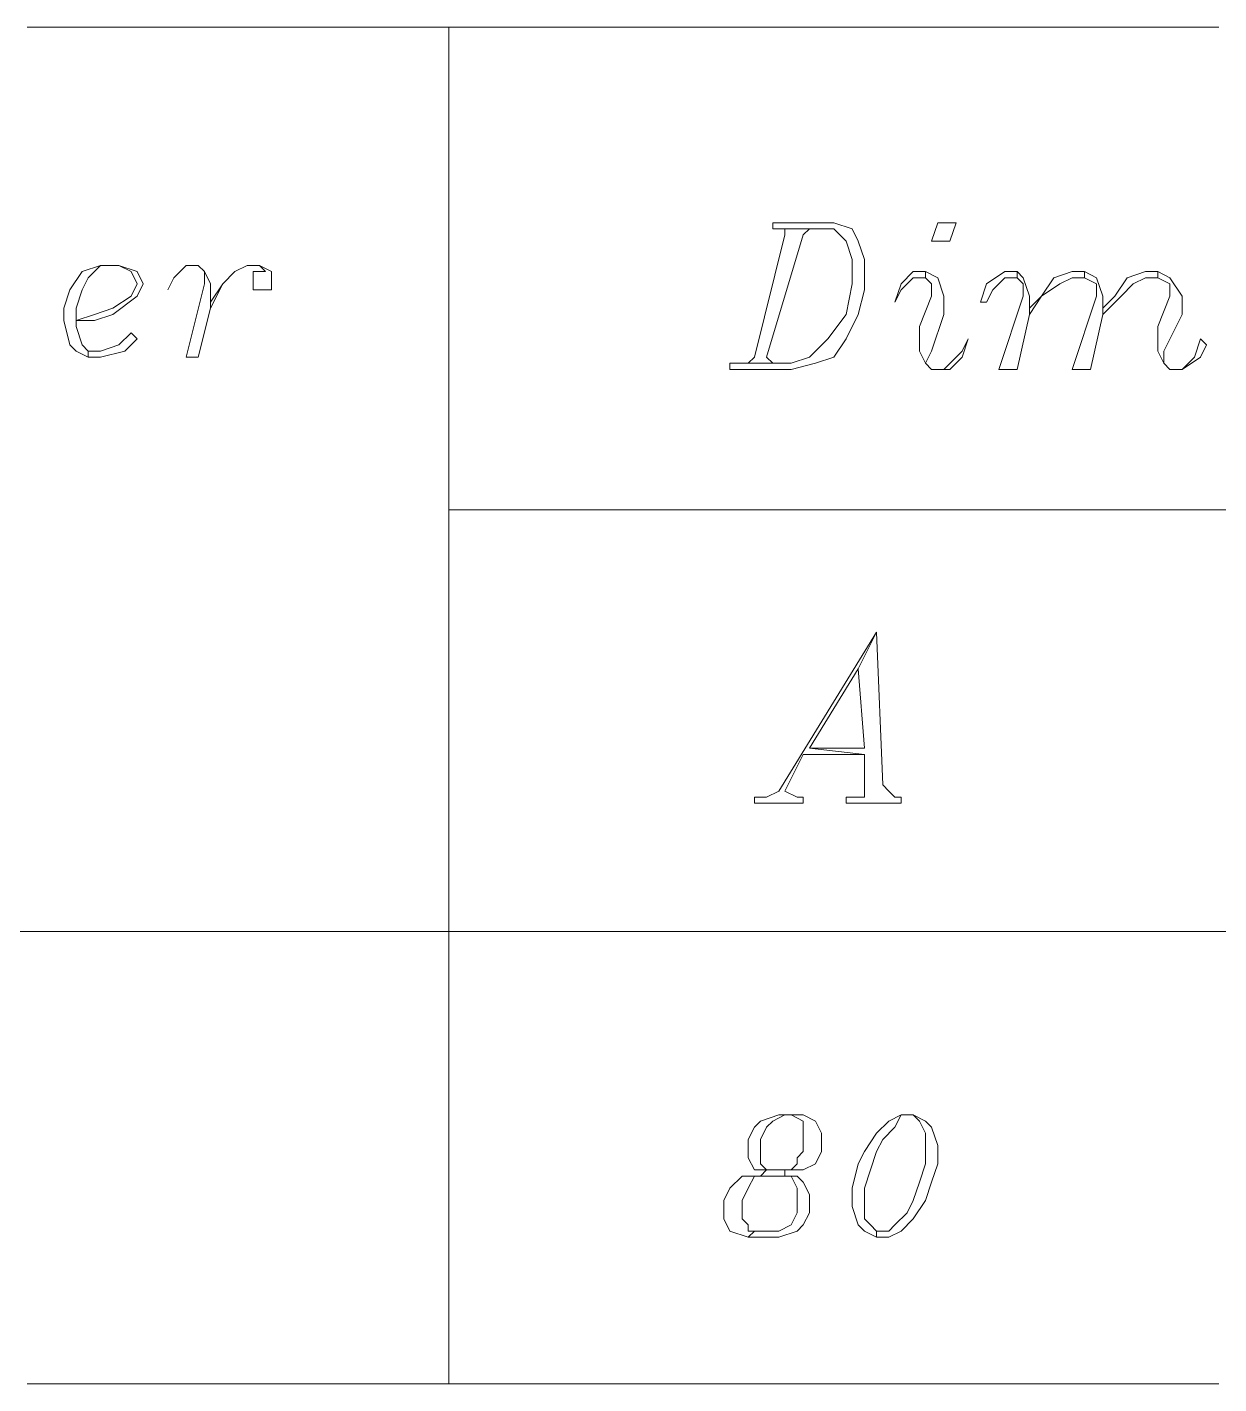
# Model space of a CAD drawing. Header units: inches. Extents: x 0.2 to 10.8, y 0.5 to 8.
# Drawn here: x 4.5583 to 4.8833, y 3.265 to 3.635 of the extents above; entities that cross this region are included whole.
import ezdxf

# ---------------------------------------------------------------- set-up
doc = ezdxf.new("R2010")
doc.units = ezdxf.units.IN
doc.header["$MEASUREMENT"] = 0
doc.layers.add('PDF_Geometry', color=7, linetype='Continuous')

msp = doc.modelspace()

# ---------------------------------------------------------------- linework, layer by layer
at = {"layer": 'PDF_Geometry', "lineweight": 13}
for points in [[(4.55833, 3.635), (4.56, 3.635)], [(4.55833, 3.635), (4.56, 3.635)], [(4.56, 3.635), (4.56167, 3.635)], [(4.56, 3.635), (4.56167, 3.635)], [(4.56167, 3.635), (4.56333, 3.635)], [(4.56333, 3.635), (4.565, 3.635)], [(4.56333, 3.635), (4.565, 3.635)], [(4.565, 3.635), (4.56667, 3.635)], [(4.565, 3.635), (4.56667, 3.635)], [(4.56667, 3.635), (4.56833, 3.635)], [(4.56667, 3.635), (4.56833, 3.635)], [(4.56833, 3.635), (4.57, 3.635)], [(4.57, 3.635), (4.57167, 3.635)], [(4.57, 3.635), (4.57167, 3.635)], [(4.57167, 3.635), (4.57333, 3.635)], [(4.57167, 3.635), (4.57333, 3.635)], [(4.57333, 3.635), (4.575, 3.635)], [(4.57333, 3.635), (4.575, 3.635)], [(4.575, 3.635), (4.57667, 3.635)], [(4.57667, 3.635), (4.57833, 3.635)], [(4.57667, 3.635), (4.57833, 3.635)], [(4.57833, 3.635), (4.58, 3.635)], [(4.57833, 3.635), (4.58, 3.635)], [(4.58, 3.635), (4.58167, 3.635)], [(4.58, 3.635), (4.58167, 3.635)], [(4.58167, 3.635), (4.58333, 3.635)], [(4.58167, 3.635), (4.58333, 3.635)], [(4.58333, 3.635), (4.585, 3.635)], [(4.585, 3.635), (4.58667, 3.635)], [(4.585, 3.635), (4.58667, 3.635)], [(4.58667, 3.635), (4.58833, 3.635)], [(4.58667, 3.635), (4.58833, 3.635)], [(4.58833, 3.635), (4.59, 3.635)], [(4.58833, 3.635), (4.59, 3.635)], [(4.59, 3.635), (4.59167, 3.635)], [(4.59167, 3.635), (4.59333, 3.635)], [(4.59167, 3.635), (4.59333, 3.635)], [(4.59333, 3.635), (4.595, 3.635)], [(4.59333, 3.635), (4.595, 3.635)], [(4.595, 3.635), (4.59667, 3.635)], [(4.595, 3.635), (4.59667, 3.635)], [(4.59667, 3.635), (4.59833, 3.635)], [(4.59833, 3.635), (4.6, 3.635)], [(4.59833, 3.635), (4.6, 3.635)], [(4.6, 3.635), (4.60167, 3.635)], [(4.6, 3.635), (4.60167, 3.635)], [(4.60167, 3.635), (4.60333, 3.635)], [(4.60167, 3.635), (4.60333, 3.635)], [(4.60333, 3.635), (4.605, 3.635)], [(4.605, 3.635), (4.60667, 3.635)], [(4.605, 3.635), (4.60667, 3.635)], [(4.60667, 3.635), (4.60833, 3.635)], [(4.60667, 3.635), (4.60833, 3.635)], [(4.60833, 3.635), (4.61, 3.635)], [(4.60833, 3.635), (4.61, 3.635)], [(4.61, 3.635), (4.61167, 3.635)], [(4.61, 3.635), (4.61167, 3.635)], [(4.61167, 3.635), (4.61333, 3.635)], [(4.61167, 3.635), (4.61333, 3.635)], [(4.61333, 3.635), (4.615, 3.635)], [(4.615, 3.635), (4.61667, 3.635)], [(4.615, 3.635), (4.61667, 3.635)], [(4.61667, 3.635), (4.61833, 3.635)], [(4.61667, 3.635), (4.61833, 3.635)], [(4.61833, 3.635), (4.62, 3.635)], [(4.61833, 3.635), (4.62, 3.635)], [(4.62, 3.635), (4.62167, 3.635)], [(4.62167, 3.635), (4.62333, 3.635)], [(4.62167, 3.635), (4.62333, 3.635)], [(4.62333, 3.635), (4.625, 3.635)], [(4.62333, 3.635), (4.625, 3.635)], [(4.625, 3.635), (4.62667, 3.635)], [(4.625, 3.635), (4.62667, 3.635)], [(4.62667, 3.635), (4.62833, 3.635)], [(4.62833, 3.635), (4.63, 3.635)], [(4.62833, 3.635), (4.63, 3.635)], [(4.63, 3.635), (4.63167, 3.635)], [(4.63, 3.635), (4.63167, 3.635)], [(4.63167, 3.635), (4.63333, 3.635)], [(4.63333, 3.635), (4.635, 3.635)], [(4.63333, 3.635), (4.635, 3.635)], [(4.635, 3.635), (4.63667, 3.635)], [(4.635, 3.635), (4.63667, 3.635)], [(4.63667, 3.635), (4.63833, 3.635)], [(4.63667, 3.635), (4.63833, 3.635)], [(4.63833, 3.635), (4.64, 3.635)], [(4.63833, 3.635), (4.64, 3.635)], [(4.64, 3.635), (4.64167, 3.635)], [(4.64, 3.635), (4.64167, 3.635)], [(4.64167, 3.635), (4.64333, 3.635)], [(4.64333, 3.635), (4.645, 3.635)], [(4.64333, 3.635), (4.645, 3.635)], [(4.645, 3.635), (4.64667, 3.635)], [(4.645, 3.635), (4.64667, 3.635)], [(4.64667, 3.635), (4.64833, 3.635)], [(4.64667, 3.635), (4.64833, 3.635)], [(4.64833, 3.635), (4.65, 3.635)], [(4.65, 3.635), (4.65167, 3.635)], [(4.65, 3.635), (4.65167, 3.635)], [(4.65167, 3.635), (4.65333, 3.635)], [(4.65167, 3.635), (4.65333, 3.635)], [(4.65333, 3.635), (4.655, 3.635)], [(4.65333, 3.635), (4.655, 3.635)], [(4.655, 3.635), (4.65667, 3.635)], [(4.65667, 3.635), (4.65833, 3.635)], [(4.65667, 3.635), (4.65833, 3.635)], [(4.65833, 3.635), (4.66, 3.635)], [(4.65833, 3.635), (4.66, 3.635)], [(4.66, 3.635), (4.66167, 3.635)], [(4.66, 3.635), (4.66167, 3.635)], [(4.66167, 3.635), (4.66333, 3.635)], [(4.66333, 3.635), (4.665, 3.635)], [(4.66333, 3.635), (4.665, 3.635)], [(4.665, 3.635), (4.66667, 3.635)], [(4.665, 3.635), (4.66667, 3.635)], [(4.66667, 3.635), (4.66833, 3.635)], [(4.66667, 3.635), (4.66833, 3.635)], [(4.66833, 3.635), (4.67, 3.635)], [(4.66833, 3.635), (4.67, 3.635)], [(4.67, 3.635), (4.67167, 3.635)], [(4.67167, 3.635), (4.67333, 3.635)], [(4.67167, 3.635), (4.67333, 3.635)], [(4.67333, 3.635), (4.675, 3.635)], [(4.67333, 3.635), (4.675, 3.635)], [(4.675, 3.635), (4.67667, 3.635)], [(4.675, 3.635), (4.67667, 3.635)], [(4.67667, 3.635), (4.67833, 3.635)], [(4.67833, 3.635), (4.68, 3.635)], [(4.67833, 3.635), (4.68, 3.635)], [(4.68, 3.635), (4.68167, 3.635)], [(4.68, 3.635), (4.68167, 3.635)], [(4.68167, 3.635), (4.68333, 3.635)], [(4.68167, 3.635), (4.68333, 3.635)], [(4.68333, 3.635), (4.685, 3.635)], [(4.685, 3.635), (4.68667, 3.635)], [(4.685, 3.635), (4.68667, 3.635)], [(4.68667, 3.635), (4.68833, 3.635)], [(4.68667, 3.635), (4.68833, 3.635)], [(4.68833, 3.635), (4.69, 3.635)], [(4.68833, 3.635), (4.69, 3.635)], [(4.69, 3.635), (4.69167, 3.635)], [(4.69167, 3.635), (4.69333, 3.635)], [(4.69167, 3.635), (4.69333, 3.635)], [(4.69333, 3.635), (4.695, 3.635)], [(4.69333, 3.635), (4.695, 3.635)], [(4.695, 3.635), (4.69667, 3.635)], [(4.695, 3.635), (4.69667, 3.635)], [(4.69667, 3.635), (4.69833, 3.635)], [(4.69667, 3.635), (4.69833, 3.635)], [(4.69833, 3.635), (4.7, 3.635)], [(4.7, 3.635), (4.70167, 3.635)], [(4.7, 3.635), (4.70167, 3.635)], [(4.70167, 3.635), (4.70333, 3.635)], [(4.70167, 3.635), (4.70333, 3.635)], [(4.70333, 3.635), (4.705, 3.635)], [(4.70333, 3.635), (4.705, 3.635)], [(4.705, 3.635), (4.70667, 3.635)], [(4.70667, 3.635), (4.70833, 3.635)], [(4.70667, 3.635), (4.70833, 3.635)], [(4.70833, 3.635), (4.71, 3.635)], [(4.70833, 3.635), (4.71, 3.635)], [(4.71, 3.635), (4.71167, 3.635)], [(4.71, 3.635), (4.71167, 3.635)], [(4.71167, 3.635), (4.71333, 3.635)], [(4.71333, 3.635), (4.715, 3.635)], [(4.71333, 3.635), (4.715, 3.635)], [(4.715, 3.635), (4.71667, 3.635)], [(4.715, 3.635), (4.71667, 3.635)], [(4.71667, 3.635), (4.71833, 3.635)], [(4.71667, 3.635), (4.71833, 3.635)], [(4.71833, 3.635), (4.72, 3.635)], [(4.71833, 3.635), (4.72, 3.635)], [(4.72, 3.635), (4.72167, 3.635)], [(4.72167, 3.635), (4.72333, 3.635)], [(4.72167, 3.635), (4.72333, 3.635)], [(4.72333, 3.635), (4.725, 3.635)], [(4.72333, 3.635), (4.725, 3.635)], [(4.725, 3.635), (4.72667, 3.635)], [(4.725, 3.635), (4.72667, 3.635)], [(4.72667, 3.635), (4.72833, 3.635)], [(4.72667, 3.635), (4.72833, 3.635)], [(4.72833, 3.635), (4.73, 3.635)], [(4.73, 3.635), (4.73167, 3.635)], [(4.73, 3.635), (4.73167, 3.635)], [(4.73167, 3.635), (4.73333, 3.635)], [(4.73167, 3.635), (4.73333, 3.635)], [(4.73333, 3.635), (4.735, 3.635)], [(4.73333, 3.635), (4.735, 3.635)], [(4.735, 3.635), (4.73667, 3.635)], [(4.73667, 3.635), (4.73833, 3.635)], [(4.73667, 3.635), (4.73833, 3.635)], [(4.73833, 3.635), (4.74, 3.635)], [(4.73833, 3.635), (4.74, 3.635)], [(4.74, 3.635), (4.74167, 3.635)], [(4.74, 3.635), (4.74167, 3.635)], [(4.74167, 3.635), (4.74333, 3.635)], [(4.74333, 3.635), (4.745, 3.635)], [(4.74333, 3.635), (4.745, 3.635)], [(4.745, 3.635), (4.74667, 3.635)], [(4.745, 3.635), (4.74667, 3.635)], [(4.74667, 3.635), (4.74833, 3.635)], [(4.74667, 3.635), (4.74833, 3.635)], [(4.74833, 3.635), (4.75, 3.635)], [(4.74833, 3.635), (4.75, 3.635)], [(4.75, 3.635), (4.75167, 3.635)], [(4.75167, 3.635), (4.75333, 3.635)], [(4.75167, 3.635), (4.75333, 3.635)], [(4.75333, 3.635), (4.755, 3.635)], [(4.75333, 3.635), (4.755, 3.635)], [(4.755, 3.635), (4.75667, 3.635)], [(4.755, 3.635), (4.75667, 3.635)], [(4.75667, 3.635), (4.75833, 3.635)], [(4.75833, 3.635), (4.76, 3.635)], [(4.75833, 3.635), (4.76, 3.635)], [(4.76, 3.635), (4.76167, 3.635)], [(4.76, 3.635), (4.76167, 3.635)], [(4.76167, 3.635), (4.76333, 3.635)], [(4.76167, 3.635), (4.76333, 3.635)], [(4.76333, 3.635), (4.765, 3.635)], [(4.765, 3.635), (4.76667, 3.635)], [(4.765, 3.635), (4.76667, 3.635)], [(4.76667, 3.635), (4.76833, 3.635)], [(4.76667, 3.635), (4.76833, 3.635)], [(4.76833, 3.635), (4.77, 3.635)], [(4.76833, 3.635), (4.77, 3.635)], [(4.77, 3.635), (4.77167, 3.635)], [(4.77167, 3.635), (4.77333, 3.635)], [(4.77167, 3.635), (4.77333, 3.635)], [(4.77333, 3.635), (4.775, 3.635)], [(4.77333, 3.635), (4.775, 3.635)], [(4.775, 3.635), (4.77667, 3.635)], [(4.775, 3.635), (4.77667, 3.635)], [(4.77667, 3.635), (4.77833, 3.635)], [(4.77667, 3.635), (4.77833, 3.635)], [(4.77833, 3.635), (4.78, 3.635)], [(4.78, 3.635), (4.78167, 3.635)], [(4.78, 3.635), (4.78167, 3.635)], [(4.78167, 3.635), (4.78333, 3.635)], [(4.78167, 3.635), (4.78333, 3.635)], [(4.78333, 3.635), (4.785, 3.635)], [(4.78333, 3.635), (4.785, 3.635)], [(4.785, 3.635), (4.78667, 3.635)], [(4.78667, 3.635), (4.78833, 3.635)], [(4.78667, 3.635), (4.78833, 3.635)], [(4.78833, 3.635), (4.79, 3.635)], [(4.78833, 3.635), (4.79, 3.635)], [(4.79, 3.635), (4.79167, 3.635)], [(4.79, 3.635), (4.79167, 3.635)], [(4.79167, 3.635), (4.79333, 3.635)], [(4.79333, 3.635), (4.795, 3.635)], [(4.79333, 3.635), (4.795, 3.635)], [(4.795, 3.635), (4.79667, 3.635)], [(4.795, 3.635), (4.79667, 3.635)], [(4.79667, 3.635), (4.79833, 3.635)], [(4.79667, 3.635), (4.79833, 3.635)], [(4.79833, 3.635), (4.8, 3.635)], [(4.8, 3.635), (4.80167, 3.635)], [(4.8, 3.635), (4.80167, 3.635)], [(4.80167, 3.635), (4.80333, 3.635)], [(4.80167, 3.635), (4.80333, 3.635)], [(4.80333, 3.635), (4.805, 3.635)], [(4.80333, 3.635), (4.805, 3.635)], [(4.805, 3.635), (4.80667, 3.635)], [(4.805, 3.635), (4.80667, 3.635)], [(4.80667, 3.635), (4.80833, 3.635)], [(4.80833, 3.635), (4.81, 3.635)], [(4.80833, 3.635), (4.81, 3.635)], [(4.81, 3.635), (4.81167, 3.635)], [(4.81, 3.635), (4.81167, 3.635)], [(4.81167, 3.635), (4.81333, 3.635)], [(4.81167, 3.635), (4.81333, 3.635)], [(4.81333, 3.635), (4.815, 3.635)], [(4.815, 3.635), (4.81667, 3.635)], [(4.815, 3.635), (4.81667, 3.635)], [(4.81667, 3.635), (4.81833, 3.635)], [(4.81667, 3.635), (4.81833, 3.635)], [(4.81833, 3.635), (4.82, 3.635)], [(4.81833, 3.635), (4.82, 3.635)], [(4.82, 3.635), (4.82167, 3.635)], [(4.82167, 3.635), (4.82333, 3.635)], [(4.82167, 3.635), (4.82333, 3.635)], [(4.82333, 3.635), (4.825, 3.635)], [(4.82333, 3.635), (4.825, 3.635)], [(4.825, 3.635), (4.82667, 3.635)], [(4.825, 3.635), (4.82667, 3.635)], [(4.82667, 3.635), (4.82833, 3.635)], [(4.82833, 3.635), (4.83, 3.635)], [(4.82833, 3.635), (4.83, 3.635)], [(4.83, 3.635), (4.83167, 3.635)], [(4.83, 3.635), (4.83167, 3.635)], [(4.83167, 3.635), (4.83333, 3.635)], [(4.83167, 3.635), (4.83333, 3.635)], [(4.83333, 3.635), (4.835, 3.635)], [(4.83333, 3.635), (4.835, 3.635)], [(4.835, 3.635), (4.83667, 3.635)], [(4.835, 3.635), (4.83667, 3.635)], [(4.83667, 3.635), (4.83833, 3.635)], [(4.83833, 3.635), (4.84, 3.635)], [(4.83833, 3.635), (4.84, 3.635)], [(4.84, 3.635), (4.84167, 3.635)], [(4.84, 3.635), (4.84167, 3.635)], [(4.84167, 3.635), (4.84333, 3.635)], [(4.84167, 3.635), (4.84333, 3.635)], [(4.84333, 3.635), (4.845, 3.635)], [(4.845, 3.635), (4.84667, 3.635)], [(4.845, 3.635), (4.84667, 3.635)], [(4.84667, 3.635), (4.84833, 3.635)], [(4.84667, 3.635), (4.84833, 3.635)], [(4.84833, 3.635), (4.85, 3.635)], [(4.84833, 3.635), (4.85, 3.635)], [(4.85, 3.635), (4.85167, 3.635)], [(4.85167, 3.635), (4.85333, 3.635)], [(4.85167, 3.635), (4.85333, 3.635)], [(4.85333, 3.635), (4.855, 3.635)], [(4.85333, 3.635), (4.855, 3.635)], [(4.855, 3.635), (4.85667, 3.635)], [(4.855, 3.635), (4.85667, 3.635)], [(4.85667, 3.635), (4.85833, 3.635)], [(4.85833, 3.635), (4.86, 3.635)], [(4.85833, 3.635), (4.86, 3.635)], [(4.86, 3.635), (4.86167, 3.635)], [(4.86, 3.635), (4.86167, 3.635)], [(4.86167, 3.635), (4.86333, 3.635)], [(4.86167, 3.635), (4.86333, 3.635)], [(4.86333, 3.635), (4.865, 3.635)], [(4.86333, 3.635), (4.865, 3.635)], [(4.865, 3.635), (4.86667, 3.635)], [(4.86667, 3.635), (4.86833, 3.635)], [(4.86667, 3.635), (4.86833, 3.635)], [(4.86833, 3.635), (4.87, 3.635)], [(4.86833, 3.635), (4.87, 3.635)], [(4.87, 3.635), (4.87167, 3.635)], [(4.87, 3.635), (4.87167, 3.635)], [(4.87167, 3.635), (4.87333, 3.635)], [(4.87333, 3.635), (4.875, 3.635)], [(4.87333, 3.635), (4.875, 3.635)], [(4.875, 3.635), (4.87667, 3.635)], [(4.875, 3.635), (4.87667, 3.635)], [(4.87667, 3.635), (4.87833, 3.635)], [(4.87667, 3.635), (4.87833, 3.635)], [(4.87833, 3.635), (4.88, 3.635)], [(4.88, 3.635), (4.88167, 3.635)], [(4.88, 3.635), (4.88167, 3.635)], [(4.88167, 3.635), (4.88333, 3.635)], [(4.88167, 3.635), (4.88333, 3.635)], [(4.77833, 3.58167), (4.76167, 3.58167), (4.76167, 3.58), (4.76333, 3.58), (4.77833, 3.58), (4.78167, 3.57667), (4.78333, 3.57167), (4.78333, 3.565), (4.78167, 3.55667), (4.77667, 3.55), (4.77167, 3.545), (4.76667, 3.54333), (4.76333, 3.54333), (4.75167, 3.54333), (4.75, 3.54333), (4.75, 3.54167), (4.76667, 3.54167), (4.77333, 3.54333), (4.77833, 3.545), (4.78167, 3.55), (4.785, 3.55667), (4.78667, 3.56333), (4.78667, 3.57167), (4.785, 3.57667), (4.78333, 3.58), (4.77833, 3.58167)], [(4.81167, 3.58167), (4.80667, 3.58167), (4.805, 3.57667), (4.81, 3.57667), (4.81167, 3.58167)], [(4.76333, 3.58), (4.765, 3.58), (4.765, 3.57833), (4.75667, 3.545), (4.755, 3.54333), (4.75167, 3.54333), (4.76333, 3.54333), (4.76167, 3.54333), (4.76, 3.545), (4.77, 3.57833), (4.77167, 3.58), (4.775, 3.58), (4.77833, 3.58), (4.76333, 3.58)], [(4.58333, 3.57), (4.57833, 3.57), (4.57333, 3.56833), (4.57, 3.56333), (4.56833, 3.55833), (4.56833, 3.555), (4.57, 3.54833), (4.57167, 3.54667), (4.575, 3.545), (4.575, 3.54667), (4.57333, 3.54833), (4.57167, 3.55333), (4.57167, 3.555), (4.57167, 3.555), (4.57167, 3.55833), (4.57333, 3.56333), (4.575, 3.56667), (4.57833, 3.57), (4.58333, 3.57)], [(4.58333, 3.57), (4.58333, 3.57), (4.58666, 3.56833), (4.58833, 3.565), (4.58666, 3.56167), (4.58167, 3.55833), (4.57666, 3.55667), (4.57167, 3.555), (4.57167, 3.555), (4.57666, 3.555), (4.58167, 3.55667), (4.58833, 3.56167), (4.59, 3.565), (4.58833, 3.56833), (4.58333, 3.57)], [(4.605, 3.57), (4.60167, 3.57), (4.59833, 3.56667), (4.59666, 3.56333), (4.59666, 3.56333), (4.59833, 3.56667), (4.60167, 3.57), (4.605, 3.57)], [(4.605, 3.57), (4.605, 3.57), (4.60666, 3.56833), (4.60666, 3.565), (4.60167, 3.545), (4.605, 3.545), (4.60833, 3.55833), (4.60833, 3.56), (4.60833, 3.565), (4.60666, 3.56833), (4.605, 3.57)], [(4.62167, 3.57), (4.61833, 3.57), (4.615, 3.56833), (4.61167, 3.565), (4.60833, 3.56), (4.60833, 3.55833), (4.61167, 3.565), (4.615, 3.56833), (4.61833, 3.57), (4.62167, 3.57)], [(4.62167, 3.57), (4.62167, 3.57), (4.62333, 3.56833), (4.62, 3.56833), (4.62, 3.56333), (4.625, 3.56333), (4.625, 3.56833), (4.62167, 3.57)], [(4.80333, 3.56833), (4.8, 3.56833), (4.79667, 3.565), (4.795, 3.56), (4.795, 3.56), (4.79667, 3.56333), (4.8, 3.56667), (4.80333, 3.56667), (4.80333, 3.56833)], [(4.80333, 3.56833), (4.80333, 3.56667), (4.805, 3.565), (4.805, 3.56167), (4.80167, 3.55333), (4.80167, 3.54667), (4.80333, 3.54333), (4.80333, 3.54333), (4.805, 3.54167), (4.805, 3.54167), (4.80333, 3.54333), (4.805, 3.54667), (4.80833, 3.55667), (4.80833, 3.56167), (4.80667, 3.56667), (4.80333, 3.56833)], [(4.82833, 3.56833), (4.825, 3.56833), (4.82, 3.565), (4.81833, 3.56), (4.82, 3.56), (4.82167, 3.56333), (4.825, 3.56667), (4.82833, 3.56667), (4.82833, 3.56833)], [(4.82833, 3.56833), (4.82833, 3.56667), (4.83, 3.565), (4.83, 3.56167), (4.82333, 3.54167), (4.82833, 3.54167), (4.83167, 3.55667), (4.83167, 3.55833), (4.83167, 3.56167), (4.83, 3.56667), (4.82833, 3.56833)], [(4.84667, 3.56833), (4.84333, 3.56833), (4.83833, 3.56667), (4.835, 3.56167), (4.83167, 3.55833), (4.83167, 3.55667), (4.835, 3.56167), (4.84, 3.565), (4.84333, 3.56667), (4.84667, 3.56667), (4.84667, 3.56833)], [(4.84667, 3.56833), (4.84667, 3.56667), (4.85, 3.565), (4.85, 3.56167), (4.84333, 3.54167), (4.84833, 3.54167), (4.85167, 3.55667), (4.85167, 3.55833), (4.85167, 3.56167), (4.85, 3.56667), (4.84667, 3.56833)], [(4.86667, 3.56833), (4.86333, 3.56833), (4.85833, 3.56667), (4.855, 3.56167), (4.85167, 3.55833), (4.85167, 3.55667), (4.85667, 3.56167), (4.86, 3.565), (4.86333, 3.56667), (4.86667, 3.56667), (4.86667, 3.56833)], [(4.86667, 3.56833), (4.86667, 3.56667), (4.87, 3.565), (4.87, 3.56167), (4.86667, 3.55333), (4.86667, 3.54667), (4.86833, 3.54333), (4.86833, 3.54333), (4.87, 3.54167), (4.87, 3.54167), (4.86833, 3.54333), (4.86833, 3.54667), (4.87333, 3.55667), (4.87333, 3.56167), (4.87, 3.56667), (4.86667, 3.56833)], [(4.58666, 3.55167), (4.58333, 3.54833), (4.57833, 3.54667), (4.575, 3.54667), (4.575, 3.545), (4.57833, 3.545), (4.585, 3.54667), (4.58833, 3.55), (4.58666, 3.55167)], [(4.815, 3.55), (4.81333, 3.54667), (4.80833, 3.54167), (4.805, 3.54167), (4.805, 3.54167), (4.81, 3.54167), (4.81333, 3.545), (4.815, 3.55)], [(4.87833, 3.55), (4.87667, 3.545), (4.87333, 3.54167), (4.87, 3.54167), (4.87, 3.54167), (4.87333, 3.54167), (4.87833, 3.545), (4.88, 3.54833), (4.87833, 3.55)], [(4.79, 3.47), (4.79, 3.47), (4.76333, 3.42667), (4.76, 3.425), (4.75667, 3.425), (4.75667, 3.42333), (4.77, 3.42333), (4.77, 3.425), (4.76833, 3.425), (4.765, 3.42667), (4.77, 3.43667), (4.78667, 3.43667), (4.77167, 3.43833), (4.785, 3.46), (4.79, 3.47)], [(4.79, 3.47), (4.785, 3.46), (4.78667, 3.43833), (4.77167, 3.43833), (4.78667, 3.43667), (4.78667, 3.42833), (4.78667, 3.425), (4.78333, 3.425), (4.78167, 3.425), (4.78167, 3.42333), (4.79667, 3.42333), (4.79667, 3.425), (4.795, 3.425), (4.79333, 3.42667), (4.79167, 3.42833), (4.79, 3.47)], [(4.77, 3.33833), (4.76333, 3.33833), (4.75833, 3.33667), (4.75833, 3.33667), (4.75667, 3.335), (4.755, 3.33167), (4.755, 3.32667), (4.75667, 3.32333), (4.75667, 3.32333), (4.76, 3.32333), (4.76167, 3.32333), (4.76, 3.32333), (4.75833, 3.325), (4.75833, 3.33167), (4.76, 3.335), (4.76167, 3.33667), (4.765, 3.33833), (4.76667, 3.33833), (4.77, 3.33833)], [(4.77, 3.33833), (4.76667, 3.33833), (4.77, 3.33667), (4.77, 3.335), (4.77, 3.32833), (4.76833, 3.32667), (4.76833, 3.325), (4.76667, 3.32333), (4.76333, 3.32333), (4.76167, 3.32333), (4.76, 3.32333), (4.75833, 3.32167), (4.76333, 3.32167), (4.765, 3.32167), (4.76667, 3.32167), (4.76833, 3.31833), (4.76833, 3.31167), (4.76667, 3.30833), (4.76333, 3.30667), (4.76167, 3.30667), (4.75667, 3.30667), (4.755, 3.305), (4.76333, 3.305), (4.76833, 3.30667), (4.76833, 3.30667), (4.77, 3.30833), (4.77167, 3.31167), (4.77167, 3.31667), (4.77, 3.32), (4.76833, 3.32167), (4.765, 3.32167), (4.765, 3.32333), (4.76667, 3.32333), (4.77, 3.32333), (4.77333, 3.325), (4.775, 3.32833), (4.775, 3.33333), (4.77333, 3.33667), (4.77, 3.33833)], [(4.8, 3.33833), (4.79667, 3.33833), (4.79333, 3.33667), (4.79, 3.33333), (4.78667, 3.32833), (4.785, 3.325), (4.78333, 3.31833), (4.78333, 3.31333), (4.785, 3.30833), (4.78667, 3.30667), (4.79, 3.305), (4.79, 3.30667), (4.78833, 3.30833), (4.78667, 3.31), (4.78667, 3.31833), (4.78833, 3.32333), (4.79, 3.32833), (4.79167, 3.33167), (4.795, 3.335), (4.79667, 3.33833), (4.8, 3.33833)], [(4.8, 3.33833), (4.8, 3.33833), (4.80167, 3.33667), (4.80333, 3.33333), (4.80333, 3.325), (4.80167, 3.32), (4.8, 3.315), (4.79833, 3.31167), (4.795, 3.30833), (4.79333, 3.30667), (4.79, 3.30667), (4.79, 3.305), (4.79333, 3.305), (4.79667, 3.30667), (4.8, 3.31), (4.80333, 3.315), (4.805, 3.32), (4.80667, 3.325), (4.80667, 3.33), (4.805, 3.335), (4.80333, 3.33667), (4.8, 3.33833)], [(4.75833, 3.32167), (4.75333, 3.32167), (4.75, 3.31833), (4.74833, 3.315), (4.74833, 3.31), (4.75, 3.30667), (4.755, 3.305), (4.75667, 3.30667), (4.755, 3.30667), (4.755, 3.30833), (4.75333, 3.31), (4.75333, 3.315), (4.755, 3.31833), (4.75667, 3.32167), (4.76, 3.32167), (4.76167, 3.32167), (4.76333, 3.32167), (4.75833, 3.32167)], [(4.55833, 3.265), (4.56, 3.265)], [(4.55833, 3.265), (4.56, 3.265)], [(4.56, 3.265), (4.56167, 3.265)], [(4.56, 3.265), (4.56167, 3.265)], [(4.56167, 3.265), (4.56333, 3.265)], [(4.56333, 3.265), (4.565, 3.265)], [(4.56333, 3.265), (4.565, 3.265)], [(4.565, 3.265), (4.56667, 3.265)], [(4.565, 3.265), (4.56667, 3.265)], [(4.56667, 3.265), (4.56833, 3.265)], [(4.56667, 3.265), (4.56833, 3.265)], [(4.56833, 3.265), (4.57, 3.265)], [(4.57, 3.265), (4.57167, 3.265)], [(4.57, 3.265), (4.57167, 3.265)], [(4.57167, 3.265), (4.57333, 3.265)], [(4.57167, 3.265), (4.57333, 3.265)], [(4.57333, 3.265), (4.575, 3.265)], [(4.57333, 3.265), (4.575, 3.265)], [(4.575, 3.265), (4.57667, 3.265)], [(4.57667, 3.265), (4.57833, 3.265)], [(4.57667, 3.265), (4.57833, 3.265)], [(4.57833, 3.265), (4.58, 3.265)], [(4.57833, 3.265), (4.58, 3.265)], [(4.58, 3.265), (4.58167, 3.265)], [(4.58, 3.265), (4.58167, 3.265)], [(4.58167, 3.265), (4.58333, 3.265)], [(4.58167, 3.265), (4.58333, 3.265)], [(4.58333, 3.265), (4.585, 3.265)], [(4.585, 3.265), (4.58667, 3.265)], [(4.585, 3.265), (4.58667, 3.265)], [(4.58667, 3.265), (4.58833, 3.265)], [(4.58667, 3.265), (4.58833, 3.265)], [(4.58833, 3.265), (4.59, 3.265)], [(4.58833, 3.265), (4.59, 3.265)], [(4.59, 3.265), (4.59167, 3.265)], [(4.59167, 3.265), (4.59333, 3.265)], [(4.59167, 3.265), (4.59333, 3.265)], [(4.59333, 3.265), (4.595, 3.265)], [(4.59333, 3.265), (4.595, 3.265)], [(4.595, 3.265), (4.59667, 3.265)], [(4.595, 3.265), (4.59667, 3.265)], [(4.59667, 3.265), (4.59833, 3.265)], [(4.59833, 3.265), (4.6, 3.265)], [(4.59833, 3.265), (4.6, 3.265)], [(4.6, 3.265), (4.60167, 3.265)], [(4.6, 3.265), (4.60167, 3.265)], [(4.60167, 3.265), (4.60333, 3.265)], [(4.60167, 3.265), (4.60333, 3.265)], [(4.60333, 3.265), (4.605, 3.265)], [(4.605, 3.265), (4.60667, 3.265)], [(4.605, 3.265), (4.60667, 3.265)], [(4.60667, 3.265), (4.60833, 3.265)], [(4.60667, 3.265), (4.60833, 3.265)], [(4.60833, 3.265), (4.61, 3.265)], [(4.60833, 3.265), (4.61, 3.265)], [(4.61, 3.265), (4.61167, 3.265)], [(4.61, 3.265), (4.61167, 3.265)], [(4.61167, 3.265), (4.61333, 3.265)], [(4.61167, 3.265), (4.61333, 3.265)], [(4.61333, 3.265), (4.615, 3.265)], [(4.615, 3.265), (4.61667, 3.265)], [(4.615, 3.265), (4.61667, 3.265)], [(4.61667, 3.265), (4.61833, 3.265)], [(4.61667, 3.265), (4.61833, 3.265)], [(4.61833, 3.265), (4.62, 3.265)], [(4.61833, 3.265), (4.62, 3.265)], [(4.62, 3.265), (4.62167, 3.265)], [(4.62167, 3.265), (4.62333, 3.265)], [(4.62167, 3.265), (4.62333, 3.265)], [(4.62333, 3.265), (4.625, 3.265)], [(4.62333, 3.265), (4.625, 3.265)], [(4.625, 3.265), (4.62667, 3.265)], [(4.625, 3.265), (4.62667, 3.265)], [(4.62667, 3.265), (4.62833, 3.265)], [(4.62833, 3.265), (4.63, 3.265)], [(4.62833, 3.265), (4.63, 3.265)], [(4.63, 3.265), (4.63167, 3.265)], [(4.63, 3.265), (4.63167, 3.265)], [(4.63167, 3.265), (4.63333, 3.265)], [(4.63333, 3.265), (4.635, 3.265)], [(4.63333, 3.265), (4.635, 3.265)], [(4.635, 3.265), (4.63667, 3.265)], [(4.635, 3.265), (4.63667, 3.265)], [(4.63667, 3.265), (4.63833, 3.265)], [(4.63667, 3.265), (4.63833, 3.265)], [(4.63833, 3.265), (4.64, 3.265)], [(4.63833, 3.265), (4.64, 3.265)], [(4.64, 3.265), (4.64167, 3.265)], [(4.64, 3.265), (4.64167, 3.265)], [(4.64167, 3.265), (4.64333, 3.265)], [(4.64333, 3.265), (4.645, 3.265)], [(4.64333, 3.265), (4.645, 3.265)], [(4.645, 3.265), (4.64667, 3.265)], [(4.645, 3.265), (4.64667, 3.265)], [(4.64667, 3.265), (4.64833, 3.265)], [(4.64667, 3.265), (4.64833, 3.265)], [(4.64833, 3.265), (4.65, 3.265)], [(4.65, 3.265), (4.65167, 3.265)], [(4.65, 3.265), (4.65167, 3.265)], [(4.65167, 3.265), (4.65333, 3.265)], [(4.65167, 3.265), (4.65333, 3.265)], [(4.65333, 3.265), (4.655, 3.265)], [(4.65333, 3.265), (4.655, 3.265)], [(4.655, 3.265), (4.65667, 3.265)], [(4.65667, 3.265), (4.65833, 3.265)], [(4.65667, 3.265), (4.65833, 3.265)], [(4.65833, 3.265), (4.66, 3.265)], [(4.65833, 3.265), (4.66, 3.265)], [(4.66, 3.265), (4.66167, 3.265)], [(4.66, 3.265), (4.66167, 3.265)], [(4.66167, 3.265), (4.66333, 3.265)], [(4.66333, 3.265), (4.665, 3.265)], [(4.66333, 3.265), (4.665, 3.265)], [(4.665, 3.265), (4.66667, 3.265)], [(4.665, 3.265), (4.66667, 3.265)], [(4.66667, 3.265), (4.66833, 3.265)], [(4.66667, 3.265), (4.66833, 3.265)], [(4.66833, 3.265), (4.67, 3.265)], [(4.66833, 3.265), (4.67, 3.265)], [(4.67, 3.265), (4.67167, 3.265)], [(4.67167, 3.265), (4.67333, 3.265)], [(4.67167, 3.265), (4.67333, 3.265)], [(4.67333, 3.265), (4.675, 3.265)], [(4.67333, 3.265), (4.675, 3.265)], [(4.675, 3.265), (4.67667, 3.265)], [(4.675, 3.265), (4.67667, 3.265)], [(4.67667, 3.265), (4.67833, 3.265)], [(4.67833, 3.265), (4.68, 3.265)], [(4.67833, 3.265), (4.68, 3.265)], [(4.68, 3.265), (4.68167, 3.265)], [(4.68, 3.265), (4.68167, 3.265)], [(4.68167, 3.265), (4.68333, 3.265)], [(4.68167, 3.265), (4.68333, 3.265)], [(4.68333, 3.265), (4.685, 3.265)], [(4.685, 3.265), (4.68667, 3.265)], [(4.685, 3.265), (4.68667, 3.265)], [(4.68667, 3.265), (4.68833, 3.265)], [(4.68667, 3.265), (4.68833, 3.265)], [(4.68833, 3.265), (4.69, 3.265)], [(4.68833, 3.265), (4.69, 3.265)], [(4.69, 3.265), (4.69167, 3.265)], [(4.69167, 3.265), (4.69333, 3.265)], [(4.69167, 3.265), (4.69333, 3.265)], [(4.69333, 3.265), (4.695, 3.265)], [(4.69333, 3.265), (4.695, 3.265)], [(4.695, 3.265), (4.69667, 3.265)], [(4.695, 3.265), (4.69667, 3.265)], [(4.69667, 3.265), (4.69833, 3.265)], [(4.69667, 3.265), (4.69833, 3.265)], [(4.69833, 3.265), (4.7, 3.265)], [(4.7, 3.265), (4.70167, 3.265)], [(4.7, 3.265), (4.70167, 3.265)], [(4.70167, 3.265), (4.70333, 3.265)], [(4.70167, 3.265), (4.70333, 3.265)], [(4.70333, 3.265), (4.705, 3.265)], [(4.70333, 3.265), (4.705, 3.265)], [(4.705, 3.265), (4.70667, 3.265)], [(4.70667, 3.265), (4.70833, 3.265)], [(4.70667, 3.265), (4.70833, 3.265)], [(4.70833, 3.265), (4.71, 3.265)], [(4.70833, 3.265), (4.71, 3.265)], [(4.71, 3.265), (4.71167, 3.265)], [(4.71, 3.265), (4.71167, 3.265)], [(4.71167, 3.265), (4.71333, 3.265)], [(4.71333, 3.265), (4.715, 3.265)], [(4.71333, 3.265), (4.715, 3.265)], [(4.715, 3.265), (4.71667, 3.265)], [(4.715, 3.265), (4.71667, 3.265)], [(4.71667, 3.265), (4.71833, 3.265)], [(4.71667, 3.265), (4.71833, 3.265)], [(4.71833, 3.265), (4.72, 3.265)], [(4.71833, 3.265), (4.72, 3.265)], [(4.72, 3.265), (4.72167, 3.265)], [(4.72167, 3.265), (4.72333, 3.265)], [(4.72167, 3.265), (4.72333, 3.265)], [(4.72333, 3.265), (4.725, 3.265)], [(4.72333, 3.265), (4.725, 3.265)], [(4.725, 3.265), (4.72667, 3.265)], [(4.725, 3.265), (4.72667, 3.265)], [(4.72667, 3.265), (4.72833, 3.265)], [(4.72667, 3.265), (4.72833, 3.265)], [(4.72833, 3.265), (4.73, 3.265)], [(4.73, 3.265), (4.73167, 3.265)], [(4.73, 3.265), (4.73167, 3.265)], [(4.73167, 3.265), (4.73333, 3.265)], [(4.73167, 3.265), (4.73333, 3.265)], [(4.73333, 3.265), (4.735, 3.265)], [(4.73333, 3.265), (4.735, 3.265)], [(4.735, 3.265), (4.73667, 3.265)], [(4.73667, 3.265), (4.73833, 3.265)], [(4.73667, 3.265), (4.73833, 3.265)], [(4.73833, 3.265), (4.74, 3.265)], [(4.73833, 3.265), (4.74, 3.265)], [(4.74, 3.265), (4.74167, 3.265)], [(4.74, 3.265), (4.74167, 3.265)], [(4.74167, 3.265), (4.74333, 3.265)], [(4.74333, 3.265), (4.745, 3.265)], [(4.74333, 3.265), (4.745, 3.265)], [(4.745, 3.265), (4.74667, 3.265)], [(4.745, 3.265), (4.74667, 3.265)], [(4.74667, 3.265), (4.74833, 3.265)], [(4.74667, 3.265), (4.74833, 3.265)], [(4.74833, 3.265), (4.75, 3.265)], [(4.74833, 3.265), (4.75, 3.265)], [(4.75, 3.265), (4.75167, 3.265)], [(4.75167, 3.265), (4.75333, 3.265)], [(4.75167, 3.265), (4.75333, 3.265)], [(4.75333, 3.265), (4.755, 3.265)], [(4.75333, 3.265), (4.755, 3.265)], [(4.755, 3.265), (4.75667, 3.265)], [(4.755, 3.265), (4.75667, 3.265)], [(4.75667, 3.265), (4.75833, 3.265)], [(4.75833, 3.265), (4.76, 3.265)], [(4.75833, 3.265), (4.76, 3.265)], [(4.76, 3.265), (4.76167, 3.265)], [(4.76, 3.265), (4.76167, 3.265)], [(4.76167, 3.265), (4.76333, 3.265)], [(4.76167, 3.265), (4.76333, 3.265)], [(4.76333, 3.265), (4.765, 3.265)], [(4.765, 3.265), (4.76667, 3.265)], [(4.765, 3.265), (4.76667, 3.265)], [(4.76667, 3.265), (4.76833, 3.265)], [(4.76667, 3.265), (4.76833, 3.265)], [(4.76833, 3.265), (4.77, 3.265)], [(4.76833, 3.265), (4.77, 3.265)], [(4.77, 3.265), (4.77167, 3.265)], [(4.77167, 3.265), (4.77333, 3.265)], [(4.77167, 3.265), (4.77333, 3.265)], [(4.77333, 3.265), (4.775, 3.265)], [(4.77333, 3.265), (4.775, 3.265)], [(4.775, 3.265), (4.77667, 3.265)], [(4.775, 3.265), (4.77667, 3.265)], [(4.77667, 3.265), (4.77833, 3.265)], [(4.77667, 3.265), (4.77833, 3.265)], [(4.77833, 3.265), (4.78, 3.265)], [(4.78, 3.265), (4.78167, 3.265)], [(4.78, 3.265), (4.78167, 3.265)], [(4.78167, 3.265), (4.78333, 3.265)], [(4.78167, 3.265), (4.78333, 3.265)], [(4.78333, 3.265), (4.785, 3.265)], [(4.78333, 3.265), (4.785, 3.265)], [(4.785, 3.265), (4.78667, 3.265)], [(4.78667, 3.265), (4.78833, 3.265)], [(4.78667, 3.265), (4.78833, 3.265)], [(4.78833, 3.265), (4.79, 3.265)], [(4.78833, 3.265), (4.79, 3.265)], [(4.79, 3.265), (4.79167, 3.265)], [(4.79, 3.265), (4.79167, 3.265)], [(4.79167, 3.265), (4.79333, 3.265)], [(4.79333, 3.265), (4.795, 3.265)], [(4.79333, 3.265), (4.795, 3.265)], [(4.795, 3.265), (4.79667, 3.265)], [(4.795, 3.265), (4.79667, 3.265)], [(4.79667, 3.265), (4.79833, 3.265)], [(4.79667, 3.265), (4.79833, 3.265)], [(4.79833, 3.265), (4.8, 3.265)], [(4.8, 3.265), (4.80167, 3.265)], [(4.8, 3.265), (4.80167, 3.265)], [(4.80167, 3.265), (4.80333, 3.265)], [(4.80167, 3.265), (4.80333, 3.265)], [(4.80333, 3.265), (4.805, 3.265)], [(4.80333, 3.265), (4.805, 3.265)], [(4.805, 3.265), (4.80667, 3.265)], [(4.805, 3.265), (4.80667, 3.265)], [(4.80667, 3.265), (4.80833, 3.265)], [(4.80833, 3.265), (4.81, 3.265)], [(4.80833, 3.265), (4.81, 3.265)], [(4.81, 3.265), (4.81167, 3.265)], [(4.81, 3.265), (4.81167, 3.265)], [(4.81167, 3.265), (4.81333, 3.265)], [(4.81167, 3.265), (4.81333, 3.265)], [(4.81333, 3.265), (4.815, 3.265)], [(4.815, 3.265), (4.81667, 3.265)], [(4.815, 3.265), (4.81667, 3.265)], [(4.81667, 3.265), (4.81833, 3.265)], [(4.81667, 3.265), (4.81833, 3.265)], [(4.81833, 3.265), (4.82, 3.265)], [(4.81833, 3.265), (4.82, 3.265)], [(4.82, 3.265), (4.82167, 3.265)], [(4.82167, 3.265), (4.82333, 3.265)], [(4.82167, 3.265), (4.82333, 3.265)], [(4.82333, 3.265), (4.825, 3.265)], [(4.82333, 3.265), (4.825, 3.265)], [(4.825, 3.265), (4.82667, 3.265)], [(4.825, 3.265), (4.82667, 3.265)], [(4.82667, 3.265), (4.82833, 3.265)], [(4.82833, 3.265), (4.83, 3.265)], [(4.82833, 3.265), (4.83, 3.265)], [(4.83, 3.265), (4.83167, 3.265)], [(4.83, 3.265), (4.83167, 3.265)], [(4.83167, 3.265), (4.83333, 3.265)], [(4.83167, 3.265), (4.83333, 3.265)], [(4.83333, 3.265), (4.835, 3.265)], [(4.83333, 3.265), (4.835, 3.265)], [(4.835, 3.265), (4.83667, 3.265)], [(4.835, 3.265), (4.83667, 3.265)], [(4.83667, 3.265), (4.83833, 3.265)], [(4.83833, 3.265), (4.84, 3.265)], [(4.83833, 3.265), (4.84, 3.265)], [(4.84, 3.265), (4.84167, 3.265)], [(4.84, 3.265), (4.84167, 3.265)], [(4.84167, 3.265), (4.84333, 3.265)], [(4.84167, 3.265), (4.84333, 3.265)], [(4.84333, 3.265), (4.845, 3.265)], [(4.845, 3.265), (4.84667, 3.265)], [(4.845, 3.265), (4.84667, 3.265)], [(4.84667, 3.265), (4.84833, 3.265)], [(4.84667, 3.265), (4.84833, 3.265)], [(4.84833, 3.265), (4.85, 3.265)], [(4.84833, 3.265), (4.85, 3.265)], [(4.85, 3.265), (4.85167, 3.265)], [(4.85167, 3.265), (4.85333, 3.265)], [(4.85167, 3.265), (4.85333, 3.265)], [(4.85333, 3.265), (4.855, 3.265)], [(4.85333, 3.265), (4.855, 3.265)], [(4.855, 3.265), (4.85667, 3.265)], [(4.855, 3.265), (4.85667, 3.265)], [(4.85667, 3.265), (4.85833, 3.265)], [(4.85833, 3.265), (4.86, 3.265)], [(4.85833, 3.265), (4.86, 3.265)], [(4.86, 3.265), (4.86167, 3.265)], [(4.86, 3.265), (4.86167, 3.265)], [(4.86167, 3.265), (4.86333, 3.265)], [(4.86167, 3.265), (4.86333, 3.265)], [(4.86333, 3.265), (4.865, 3.265)], [(4.86333, 3.265), (4.865, 3.265)], [(4.865, 3.265), (4.86667, 3.265)], [(4.86667, 3.265), (4.86833, 3.265)], [(4.86667, 3.265), (4.86833, 3.265)], [(4.86833, 3.265), (4.87, 3.265)], [(4.86833, 3.265), (4.87, 3.265)], [(4.87, 3.265), (4.87167, 3.265)], [(4.87, 3.265), (4.87167, 3.265)], [(4.87167, 3.265), (4.87333, 3.265)], [(4.87333, 3.265), (4.875, 3.265)], [(4.87333, 3.265), (4.875, 3.265)], [(4.875, 3.265), (4.87667, 3.265)], [(4.875, 3.265), (4.87667, 3.265)], [(4.87667, 3.265), (4.87833, 3.265)], [(4.87667, 3.265), (4.87833, 3.265)], [(4.87833, 3.265), (4.88, 3.265)], [(4.88, 3.265), (4.88167, 3.265)], [(4.88, 3.265), (4.88167, 3.265)], [(4.88167, 3.265), (4.88333, 3.265)], [(4.88167, 3.265), (4.88333, 3.265)]]:
    msp.add_lwpolyline(points, dxfattribs=at)
at = {"layer": 'PDF_Geometry', "lineweight": 9}
for points in [[(4.67333, 3.635), (4.67333, 3.265)], [(4.67333, 3.50333), (5.64667, 3.50333)], [(3.175, 3.38833), (5.64667, 3.38833)]]:
    msp.add_lwpolyline(points, dxfattribs=at)

doc.saveas('drawing.dxf')
